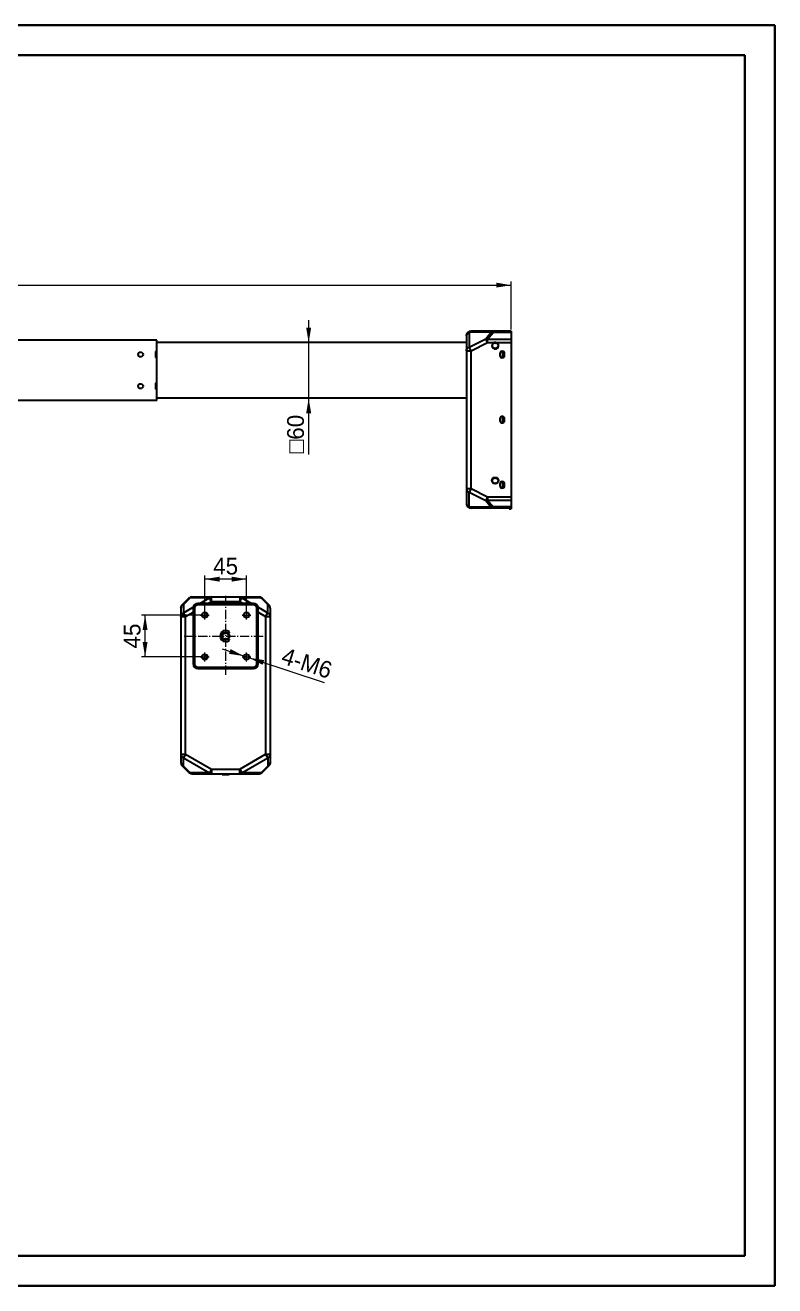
# Model space of a CAD drawing. Header units: millimetres. Extents: x 0 to 1916, y 0 to 1355.
# Drawn here: x 1110 to 1916, y 0 to 1355 of the extents above; entities that cross this region are included whole.
import ezdxf

# ---------------------------------------------------------------- set-up
doc = ezdxf.new("R2010")
doc.units = ezdxf.units.MM
doc.linetypes.add('CENTER2', pattern=[7.5, 5, -1, 0.5, -1])
doc.layers.get('0').update_dxf_attribs({"lineweight": 18})
for name, color, linetype, lineweight in [('CAXA0', 7, 'Continuous', 70), ('CAXA3', 7, 'Continuous', 18), ('輪廓線', 7, 'Continuous', 20)]:
    doc.layers.add(name, color=color, linetype=linetype, lineweight=lineweight)
doc.dimstyles.new('ISO-25', dxfattribs={"dimtxt": 6, "dimasz": 6, "dimexe": 0.5, "dimexo": 0.625, "dimgap": 1.2, "dimtad": 1, "dimdsep": 46, "dimtxsty": 'Standard', "dimcen": 2.5, "dimdle": 12, "dimclrd": 3, "dimclre": 3, "dimclrt": 3, "dimadec": 0, "dimazin": 0, "dimtfac": 1, "dimtmove": 0, "dimatfit": 3, "dimfxl": 0, "dimarcsym": 0})

# ---------------------------------------------------------------- blocks, each defined once
blk = doc.blocks.new('*X4')
at = {"layer": '輪廓線', "linetype": 'Continuous', "lineweight": 15}
for points in [[(1414.9, 1013.9), (1412.2, 1029.9), (1417.6, 1029.9)], [(1414.9, 953.9), (1412.2, 937.9), (1417.6, 937.9)]]:
    blk.add_hatch(color=0, dxfattribs=at).paths.add_polyline_path(points, flags=0)
at = {"layer": '輪廓線', "color": 0, "linetype": 'Continuous', "lineweight": 15}
for p, q in [((1414.9, 893.4), (1414.9, 1037.9)), ((1394, 1013.9), (1418.9, 1013.9))]:
    blk.add_line(p, q, dxfattribs=at)
at = {"layer": '輪廓線', "color": 0, "lineweight": 15, "insert": (1400.9, 915.5), "char_height": 18, "width": 88.3, "attachment_point": 5, "rotation": 90}
blk.add_mtext('{\\Fgdt,gbcbig.shx;o}60', dxfattribs=at)
blk = doc.blocks.new('*X6')
at = {"layer": '輪廓線', "linetype": 'Continuous', "lineweight": 15}
for points in [[(1239, 720.9), (1236.3, 704.9), (1241.6, 704.9)], [(1239, 675.9), (1236.3, 691.9), (1241.6, 691.9)]]:
    blk.add_hatch(color=0, dxfattribs=at).paths.add_polyline_path(points, flags=0)
at = {"layer": '輪廓線', "color": 0, "linetype": 'Continuous', "lineweight": 15}
for p, q in [((1301.1, 720.9), (1235, 720.9)), ((1239, 675.9), (1239, 720.9)), ((1301.1, 675.9), (1235, 675.9))]:
    blk.add_line(p, q, dxfattribs=at)
at = {"layer": '輪廓線', "color": 0, "lineweight": 15, "insert": (1225.1, 698.4), "char_height": 18, "width": 46.458, "attachment_point": 5, "rotation": 90}
blk.add_mtext('45', dxfattribs=at)
blk = doc.blocks.new('*X7')
at = {"layer": '輪廓線', "linetype": 'Continuous', "lineweight": 15}
for points in [[(1303.1, 759.5), (1319.1, 756.8), (1319.1, 762.2)], [(1348.1, 759.5), (1332.1, 756.8), (1332.1, 762.2)]]:
    blk.add_hatch(color=0, dxfattribs=at).paths.add_polyline_path(points, flags=0)
at = {"layer": '輪廓線', "color": 0, "linetype": 'Continuous', "lineweight": 15}
for p, q in [((1303.1, 722.9), (1303.1, 763.5)), ((1348.1, 759.5), (1303.1, 759.5)), ((1348.1, 722.9), (1348.1, 763.5))]:
    blk.add_line(p, q, dxfattribs=at)
at = {"layer": '輪廓線', "color": 0, "lineweight": 15, "insert": (1325.6, 773.4), "char_height": 18, "width": 46.458, "attachment_point": 5}
blk.add_mtext('45', dxfattribs=at)
blk = doc.blocks.new('*X8')
at = {"layer": '輪廓線', "linetype": 'Continuous', "lineweight": 15}
for points in [[(1345.2, 676.8), (1329.2, 679.3), (1330.9, 684.4)], [(1350.9, 675), (1365.3, 667.4), (1367, 672.5)]]:
    blk.add_hatch(color=0, dxfattribs=at).paths.add_polyline_path(points, flags=0)
at = {"layer": '輪廓線', "color": 0, "linetype": 'Continuous', "lineweight": 15}
blk.add_line((1432.1, 648.2), (1322.4, 684.3), dxfattribs=at)
at = {"layer": '輪廓線', "color": 0, "lineweight": 15, "insert": (1413, 669.2), "char_height": 18, "width": 98.547, "attachment_point": 5, "rotation": 341.7893}
blk.add_mtext('4-M6', dxfattribs=at)
blk = doc.blocks.new('*X16')
at = {"layer": '輪廓線', "linetype": 'Continuous', "lineweight": 15}
for points in [[(422.6, 1075.5), (438.6, 1078.2), (438.6, 1072.9)], [(1632.6, 1075.5), (1616.6, 1078.2), (1616.6, 1072.9)]]:
    blk.add_hatch(color=0, dxfattribs=at).paths.add_polyline_path(points, flags=0)
at = {"layer": '輪廓線', "color": 0, "linetype": 'Continuous', "lineweight": 15}
for p, q in [((422.6, 1020.9), (422.6, 1079.5)), ((422.6, 1075.5), (1632.6, 1075.5)), ((1632.6, 1027.9), (1632.6, 1079.5))]:
    blk.add_line(p, q, dxfattribs=at)
at = {"layer": '輪廓線', "color": 0, "lineweight": 15, "insert": (1027.6, 1089.5), "char_height": 18, "width": 94.525, "attachment_point": 5}
blk.add_mtext('1210', dxfattribs=at)

msp = doc.modelspace()

# ---------------------------------------------------------------- linework, layer by layer
at = {"linetype": 'Continuous', "lineweight": 30}
for p, q in [((1251.654, 1016.429), (921.104, 1016.429)), ((1251.654, 1011.429), (1251.654, 1016.429)), ((1584.554, 1020.929), (1584.554, 840.929)), ((1584.554, 1020.929), (1584.554, 840.929)), ((1611.324, 1024.911), (1587.563, 1024.911)), ((1611.324, 1024.911), (1587.563, 1024.911)), ((1587.563, 1024.911), (1587.563, 1008.99)), ((1587.563, 1024.911), (1587.563, 1008.99)), ((1587.563, 1008.99), (1605.263, 1017.84)), ((1587.563, 1008.99), (1605.263, 1017.84)), ((1632.554, 1025.929), (1589.554, 1025.929)), ((1632.554, 1025.929), (1589.554, 1025.929)), ((1605.263, 1017.84), (1611.324, 1024.911)), ((1605.263, 1017.84), (1611.324, 1024.911)), ((1607.254, 1013.858), (1605.263, 1017.84)), ((1607.254, 1013.858), (1605.263, 1017.84)), ((1607.254, 1017.393), (1613.315, 1024.464)), ((1607.254, 1017.393), (1613.315, 1024.464)), ((1607.254, 1017.393), (1632.554, 1017.393)), ((1607.254, 1017.393), (1632.554, 1017.393)), ((1607.254, 1013.858), (1607.254, 1017.393)), ((1607.254, 1013.858), (1607.254, 1017.393)), ((1613.315, 1024.464), (1613.315, 1025.929)), ((1613.315, 1024.464), (1613.315, 1025.929)), ((1632.554, 1024.464), (1613.315, 1024.464)), ((1632.554, 1024.464), (1613.315, 1024.464)), ((1632.554, 1025.929), (1632.554, 835.929)), ((1632.554, 1025.929), (1632.554, 835.179)), ((1251.654, 1004.179), (1250.054, 1004.179)), ((1250.054, 1004.179), (1250.054, 997.679)), ((1584.554, 1013.929), (1251.654, 1013.929)), ((1251.654, 1004.179), (1251.654, 1011.429)), ((1251.654, 963.679), (1251.654, 1004.179)), ((1584.554, 1005.008), (1589.554, 1005.008)), ((1584.554, 1005.008), (1589.554, 1005.008)), ((1589.554, 1005.008), (1587.563, 1008.99)), ((1589.554, 1005.008), (1587.563, 1008.99)), ((1589.554, 1005.008), (1607.254, 1013.858)), ((1589.554, 1005.008), (1607.254, 1013.858)), ((1589.554, 856.85), (1589.554, 1005.008)), ((1589.554, 856.85), (1589.554, 1005.008)), ((1607.254, 1013.858), (1614.853, 1013.858)), ((1607.254, 1013.858), (1614.853, 1013.858)), ((1614.853, 1013.858), (1614.953, 1013.368)), ((1614.853, 1013.858), (1614.953, 1013.368)), ((1616.256, 1013.858), (1616.156, 1013.368)), ((1616.256, 1013.858), (1616.156, 1013.368)), ((1616.256, 1013.858), (1632.554, 1013.858)), ((1616.256, 1013.858), (1632.554, 1013.858)), ((1623.704, 997.67), (1623.704, 1004.187)), ((1251.654, 997.679), (1250.054, 997.679)), ((1620.554, 1001.929), (1620.554, 999.929)), ((1620.554, 1001.929), (1620.554, 999.929)), ((1620.704, 999.929), (1620.704, 1001.929)), ((1625.404, 999.929), (1625.404, 1001.929)), ((1625.554, 999.929), (1625.554, 1001.929)), ((1625.554, 999.929), (1625.554, 1001.929)), ((1251.654, 970.179), (1250.054, 970.179)), ((1250.054, 970.179), (1250.054, 963.679)), ((1251.654, 963.679), (1250.054, 963.679)), ((1251.654, 956.429), (1251.654, 963.679)), ((1251.654, 951.429), (921.104, 951.429)), ((1251.654, 951.429), (1251.654, 956.429)), ((1584.554, 953.929), (1251.654, 953.929)), ((1620.554, 931.929), (1620.554, 929.929)), ((1620.554, 931.929), (1620.554, 929.929)), ((1620.704, 929.929), (1620.704, 931.929)), ((1623.704, 927.67), (1623.704, 934.187)), ((1625.404, 929.929), (1625.404, 931.929)), ((1625.554, 929.929), (1625.554, 931.929)), ((1625.554, 929.929), (1625.554, 931.929)), ((1584.554, 856.85), (1589.554, 856.85)), ((1584.554, 856.85), (1589.554, 856.85)), ((1589.554, 856.85), (1587.563, 852.867)), ((1589.554, 856.85), (1587.563, 852.867)), ((1589.554, 856.85), (1607.254, 848)), ((1589.554, 856.85), (1607.254, 848)), ((1620.554, 861.929), (1620.554, 859.929)), ((1620.554, 861.929), (1620.554, 859.929)), ((1620.704, 859.929), (1620.704, 861.929)), ((1623.704, 857.67), (1623.704, 864.187)), ((1625.404, 859.929), (1625.404, 861.929)), ((1625.554, 859.929), (1625.554, 861.929)), ((1625.554, 859.929), (1625.554, 861.929)), ((1587.563, 852.867), (1605.263, 844.018)), ((1587.563, 852.867), (1605.263, 844.018)), ((1587.563, 836.947), (1587.563, 852.867)), ((1587.563, 836.947), (1587.563, 852.867)), ((1607.254, 848), (1605.263, 844.018)), ((1607.254, 848), (1605.263, 844.018)), ((1605.263, 844.018), (1611.324, 836.947)), ((1605.263, 844.018), (1611.324, 836.947)), ((1607.254, 848), (1632.554, 848)), ((1607.254, 848), (1632.554, 848)), ((1607.254, 848), (1607.254, 844.464)), ((1607.254, 848), (1607.254, 844.464)), ((1607.254, 844.464), (1632.554, 844.464)), ((1607.254, 844.464), (1632.554, 844.464)), ((1607.254, 844.464), (1613.315, 837.393)), ((1607.254, 844.464), (1613.315, 837.393)), ((1611.324, 836.947), (1587.563, 836.947)), ((1611.324, 836.947), (1587.563, 836.947)), ((1632.554, 835.929), (1589.554, 835.929)), ((1632.554, 835.929), (1589.554, 835.929)), ((1632.554, 837.393), (1613.315, 837.393)), ((1632.554, 837.393), (1613.315, 837.393)), ((1613.315, 837.393), (1613.315, 835.929)), ((1613.315, 837.393), (1613.315, 835.929)), ((1630.554, 835.929), (1630.554, 835.179)), ((1630.554, 835.179), (1632.554, 835.179)), ((1286.086, 738.926), (1279.015, 731.855)), ((1286.086, 738.926), (1279.015, 731.855)), ((1287.346, 739.373), (1280.275, 732.302)), ((1287.346, 739.373), (1280.275, 732.302)), ((1280.275, 732.302), (1280.275, 723.452)), ((1280.275, 732.302), (1280.275, 723.452)), ((1308.137, 739.373), (1287.346, 739.373)), ((1308.137, 739.373), (1287.346, 739.373)), ((1289.622, 740.391), (1361.48, 740.391)), ((1289.622, 740.391), (1361.48, 740.391)), ((1355.551, 733.391), (1295.551, 733.391)), ((1355.551, 731.891), (1295.551, 731.891)), ((1297.668, 733.391), (1308.137, 739.373)), ((1297.668, 733.391), (1308.137, 739.373)), ((1306.912, 733.391), (1310.412, 735.391)), ((1306.912, 733.391), (1310.412, 735.391)), ((1310.412, 735.391), (1308.137, 739.373)), ((1310.412, 735.391), (1308.137, 739.373)), ((1310.412, 735.391), (1310.412, 740.391)), ((1310.412, 735.391), (1310.412, 740.391)), ((1310.412, 735.391), (1340.689, 735.391)), ((1310.412, 735.391), (1340.689, 735.391)), ((1340.689, 740.391), (1340.689, 735.391)), ((1340.689, 740.391), (1340.689, 735.391)), ((1340.689, 735.391), (1342.965, 739.373)), ((1340.689, 735.391), (1342.965, 739.373)), ((1340.689, 735.391), (1344.189, 733.391)), ((1340.689, 735.391), (1344.189, 733.391)), ((1363.755, 739.373), (1342.965, 739.373)), ((1363.755, 739.373), (1342.965, 739.373)), ((1342.965, 739.373), (1353.434, 733.391)), ((1342.965, 739.373), (1353.434, 733.391)), ((1370.826, 732.302), (1363.755, 739.373)), ((1370.826, 732.302), (1363.755, 739.373)), ((1372.086, 731.855), (1365.015, 738.926)), ((1372.086, 731.855), (1365.015, 738.926)), ((1370.826, 723.452), (1370.826, 732.302)), ((1370.826, 723.452), (1370.826, 732.302)), ((1277.551, 728.32), (1277.551, 562.462)), ((1277.551, 728.32), (1277.551, 562.462)), ((1277.551, 719.47), (1282.551, 719.47)), ((1277.551, 719.47), (1282.551, 719.47)), ((1280.275, 723.452), (1290.654, 729.382)), ((1280.275, 723.452), (1290.654, 729.382)), ((1282.551, 719.47), (1280.275, 723.452)), ((1282.551, 719.47), (1280.275, 723.452)), ((1282.551, 719.47), (1290.551, 724.041)), ((1282.551, 719.47), (1290.551, 724.041)), ((1282.551, 571.312), (1282.551, 719.47)), ((1282.551, 571.312), (1282.551, 719.47)), ((1290.551, 728.391), (1290.551, 668.391)), ((1292.051, 728.391), (1292.051, 668.391)), ((1359.051, 668.391), (1359.051, 728.391)), ((1360.448, 729.382), (1370.826, 723.452)), ((1360.448, 729.382), (1370.826, 723.452)), ((1360.551, 668.391), (1360.551, 728.391)), ((1360.551, 724.041), (1368.551, 719.47)), ((1360.551, 724.041), (1368.551, 719.47)), ((1368.551, 719.47), (1370.826, 723.452)), ((1368.551, 719.47), (1370.826, 723.452)), ((1368.551, 719.47), (1373.551, 719.47)), ((1368.551, 719.47), (1373.551, 719.47)), ((1368.551, 719.47), (1368.551, 571.312)), ((1368.551, 719.47), (1368.551, 571.312)), ((1373.551, 728.32), (1373.551, 562.462)), ((1373.551, 728.32), (1373.551, 562.462)), ((1321.051, 698.391), (1321.616, 698.956)), ((1321.619, 697.823), (1321.051, 698.391)), ((1321.233, 699.658), (1321.935, 700.042)), ((1321.616, 698.956), (1321.233, 699.658)), ((1321.235, 697.117), (1321.619, 697.823)), ((1321.937, 696.735), (1321.235, 697.117)), ((1321.576, 699.846), (1321.372, 699.92)), ((1321.372, 696.861), (1321.572, 696.934)), ((1321.855, 700.408), (1321.457, 700.26)), ((1321.457, 700.26), (1321.606, 699.862)), ((1321.605, 696.916), (1321.457, 696.521)), ((1321.457, 696.521), (1321.859, 696.372)), ((1321.765, 700.823), (1322.546, 700.993)), ((1321.935, 700.042), (1321.765, 700.823)), ((1321.768, 695.953), (1321.937, 696.735)), ((1322.55, 695.784), (1321.768, 695.953)), ((1322.573, 701.368), (1322.15, 701.338)), ((1322.15, 701.338), (1322.18, 700.914)), ((1322.18, 695.864), (1322.15, 695.444)), ((1322.15, 695.444), (1322.577, 695.413)), ((1322.546, 700.993), (1322.603, 701.791)), ((1322.608, 694.986), (1322.55, 695.784)), ((1322.603, 701.791), (1323.401, 701.734)), ((1323.406, 695.044), (1322.608, 694.986)), ((1323.118, 702.176), (1323.028, 701.761)), ((1323.028, 695.017), (1323.118, 694.605)), ((1323.427, 702.109), (1323.118, 702.176)), ((1323.118, 694.605), (1323.427, 694.672)), ((1323.338, 702.264), (1323.496, 701.99)), ((1323.499, 694.796), (1323.338, 694.518)), ((1323.401, 701.734), (1323.68, 702.484)), ((1323.686, 694.295), (1323.406, 695.044)), ((1323.68, 702.484), (1324.43, 702.204)), ((1324.435, 694.576), (1323.686, 694.295)), ((1324.43, 702.204), (1324.909, 702.845)), ((1324.915, 693.936), (1324.435, 694.576)), ((1324.909, 702.845), (1325.549, 702.366)), ((1325.555, 694.416), (1324.915, 693.936)), ((1325.549, 702.366), (1326.19, 702.845)), ((1326.196, 693.937), (1325.555, 694.416)), ((1326.19, 702.845), (1326.669, 702.205)), ((1326.674, 694.578), (1326.196, 693.937)), ((1326.669, 702.205), (1327.418, 702.485)), ((1327.424, 694.299), (1326.674, 694.578)), ((1327.418, 702.485), (1327.698, 701.736)), ((1327.703, 695.049), (1327.424, 694.299)), ((1327.698, 701.736), (1328.496, 701.793)), ((1328.501, 694.993), (1327.703, 695.049)), ((1328.496, 701.793), (1328.553, 700.995)), ((1328.557, 695.79), (1328.501, 694.993)), ((1329.009, 701.695), (1328.513, 701.562)), ((1328.517, 695.218), (1329.009, 695.086)), ((1328.952, 701.338), (1328.527, 701.368)), ((1328.53, 695.414), (1328.952, 695.444)), ((1328.553, 700.995), (1329.335, 700.826)), ((1329.338, 695.961), (1328.557, 695.79)), ((1328.952, 695.444), (1328.921, 695.87)), ((1328.922, 700.916), (1328.952, 701.338)), ((1329.335, 700.826), (1329.166, 700.044)), ((1329.166, 700.044), (1329.868, 699.661)), ((1329.87, 697.126), (1329.168, 696.742)), ((1329.168, 696.742), (1329.338, 695.961)), ((1329.644, 700.26), (1329.245, 700.409)), ((1329.248, 696.374), (1329.644, 696.521)), ((1329.868, 699.661), (1329.485, 698.959)), ((1329.485, 698.959), (1330.051, 698.394)), ((1330.051, 698.394), (1329.486, 697.828)), ((1329.486, 697.828), (1329.87, 697.126)), ((1329.644, 696.521), (1329.495, 696.921)), ((1329.496, 699.864), (1329.644, 700.26)), ((1330.005, 699.031), (1329.706, 699.255)), ((1329.709, 697.529), (1330.005, 697.75)), ((1330.005, 697.75), (1329.781, 698.049)), ((1329.784, 698.735), (1330.005, 699.031)), ((1295.551, 664.891), (1355.551, 664.891)), ((1295.551, 663.391), (1355.551, 663.391)), ((1277.551, 571.312), (1282.551, 571.312)), ((1277.551, 571.312), (1282.551, 571.312)), ((1282.551, 571.312), (1280.275, 567.329)), ((1282.551, 571.312), (1280.275, 567.329)), ((1282.551, 571.312), (1310.412, 555.391)), ((1282.551, 571.312), (1310.412, 555.391)), ((1340.689, 555.391), (1368.551, 571.312)), ((1340.689, 555.391), (1368.551, 571.312)), ((1368.551, 571.312), (1370.826, 567.329)), ((1368.551, 571.312), (1370.826, 567.329)), ((1368.551, 571.312), (1373.551, 571.312)), ((1368.551, 571.312), (1373.551, 571.312)), ((1286.086, 551.855), (1279.015, 558.926)), ((1286.086, 551.855), (1279.015, 558.926)), ((1280.275, 567.329), (1308.137, 551.409)), ((1280.275, 567.329), (1308.137, 551.409)), ((1280.275, 558.48), (1280.275, 567.329)), ((1280.275, 558.48), (1280.275, 567.329)), ((1287.346, 551.409), (1280.275, 558.48)), ((1287.346, 551.409), (1280.275, 558.48)), ((1342.965, 551.409), (1370.826, 567.329)), ((1342.965, 551.409), (1370.826, 567.329)), ((1370.826, 558.48), (1363.755, 551.409)), ((1370.826, 558.48), (1363.755, 551.409)), ((1365.015, 551.855), (1372.086, 558.926)), ((1365.015, 551.855), (1372.086, 558.926)), ((1370.826, 567.329), (1370.826, 558.48)), ((1370.826, 567.329), (1370.826, 558.48)), ((1308.137, 551.409), (1287.346, 551.409)), ((1308.137, 551.409), (1287.346, 551.409)), ((1289.622, 550.391), (1361.48, 550.391)), ((1289.622, 550.391), (1361.48, 550.391)), ((1310.412, 555.391), (1308.137, 551.409)), ((1310.412, 555.391), (1308.137, 551.409)), ((1310.412, 555.391), (1310.412, 550.391)), ((1310.412, 555.391), (1310.412, 550.391)), ((1310.412, 555.391), (1340.689, 555.391)), ((1310.412, 555.391), (1340.689, 555.391)), ((1321.801, 550.391), (1321.801, 549.641)), ((1321.801, 549.641), (1329.301, 549.641)), ((1329.301, 550.391), (1329.301, 549.641)), ((1340.689, 555.391), (1342.965, 551.409)), ((1340.689, 555.391), (1342.965, 551.409)), ((1340.689, 550.391), (1340.689, 555.391)), ((1340.689, 550.391), (1340.689, 555.391)), ((1363.755, 551.409), (1342.965, 551.409)), ((1363.755, 551.409), (1342.965, 551.409))]:
    msp.add_line(p, q, dxfattribs=at)
at = {"linetype": 'CENTER2', "lineweight": 15, "ltscale": 2}
for p, q in [((1325.574, 741.616), (1325.574, 655.166)), ((1298.288, 720.891), (1307.86, 720.891)), ((1303.074, 716.091), (1303.074, 725.691)), ((1343.288, 720.891), (1352.86, 720.891)), ((1348.074, 716.091), (1348.074, 725.691)), ((1281.049, 698.391), (1370.099, 698.391)), ((1303.074, 671.091), (1303.074, 680.691)), ((1348.074, 671.091), (1348.074, 680.691)), ((1298.288, 675.891), (1307.86, 675.891)), ((1343.288, 675.891), (1352.86, 675.891))]:
    msp.add_line(p, q, dxfattribs=at)
at = {"linetype": 'Continuous', "lineweight": 30}
for centre, radius in [((1234.154, 1000.929), 2.6), ((1615.554, 1010.429), 3), ((1615.554, 1010.429), 3), ((1234.154, 966.929), 2.6), ((1615.554, 865.429), 3.5), ((1615.554, 865.429), 3.5), ((1615.554, 865.429), 3), ((1615.554, 865.429), 3), ((1303.074, 720.891), 3), ((1348.074, 720.891), 3), ((1325.574, 698.391), 3.523), ((1303.074, 675.891), 3), ((1348.074, 675.891), 3)]:
    msp.add_circle(centre, radius, dxfattribs=at)
for centre, radius, start, end in [((1589.554, 1020.929), 5, 90, 180), ((1589.554, 1020.929), 5, 90, 180), ((1588.323, 1020.928), 3.769, 174.399606, 179.991019), ((1615.554, 1010.429), 3.5, 101.565854, 78.434146), ((1615.554, 1010.429), 3.5, 101.565854, 78.434146), ((1615.556, 1010.762), 3.175, 90.035138, 102.80561), ((1615.56, 1010.748), 3.189, 101.394233, 102.810559), ((1615.559, 1010.754), 3.183, 99.978132, 101.394331), ((1615.555, 1010.772), 3.165, 90.0165, 99.975406), ((1615.553, 1010.762), 3.175, 77.194389, 89.964863), ((1615.554, 1010.787), 3.149, 88.566029, 89.999722), ((1615.552, 1010.762), 3.175, 77.190575, 88.539256), ((1623.054, 1001.929), 2.5, 0, 180), ((1623.054, 1001.929), 2.5, 0, 180), ((1623.054, 1001.929), 2.35, 0, 180), ((1623.054, 999.929), 2.5, 180, 0), ((1623.054, 999.929), 2.5, 180, 0), ((1623.054, 999.929), 2.35, 180, 0), ((1623.054, 931.929), 2.5, 0, 180), ((1623.054, 931.929), 2.5, 0, 180), ((1623.054, 929.929), 2.5, 180, 0), ((1623.054, 929.929), 2.5, 180, 0), ((1623.054, 931.929), 2.35, 0, 180), ((1623.054, 929.929), 2.35, 180, 0), ((1623.054, 861.929), 2.5, 0, 180), ((1623.054, 861.929), 2.5, 0, 180), ((1623.054, 859.929), 2.5, 180, 0), ((1623.054, 859.929), 2.5, 180, 0), ((1623.054, 861.929), 2.35, 0, 180), ((1623.054, 859.929), 2.35, 180, 0), ((1589.554, 840.929), 5, 180, 270), ((1589.554, 840.929), 5, 180, 270), ((1588.323, 840.929), 3.769, 180.008981, 185.600394), ((1282.551, 728.32), 5, 135, 180), ((1282.551, 728.32), 5, 135, 180), ((1282.239, 727.879), 4.834, 124.449448, 134.780561), ((1282.38, 727.679), 5.079, 119.498559, 124.483426), ((1282.424, 727.6), 5.169, 114.564587, 119.503349), ((1282.424, 727.6), 5.169, 114.564587, 119.503349), ((1289.622, 735.391), 5, 90, 135), ((1289.622, 735.391), 5, 90, 135), ((1295.551, 728.391), 5, 90, 180), ((1295.551, 728.391), 3.5, 90, 180), ((1355.551, 728.391), 5, 360, 90), ((1355.551, 728.391), 3.5, 360, 90), ((1361.48, 735.391), 5, 45, 90), ((1361.48, 735.391), 5, 45, 90), ((1368.677, 727.6), 5.169, 60.49667, 65.435413), ((1368.677, 727.6), 5.169, 60.49667, 65.435413), ((1368.722, 727.679), 5.079, 55.516608, 60.50146), ((1368.863, 727.879), 4.834, 45.219488, 55.550586), ((1368.551, 728.32), 5, 0, 45), ((1368.551, 728.32), 5, 0, 45), ((1281.547, 728.319), 3.996, 173.889959, 179.987869), ((1281.547, 728.319), 3.996, 173.889959, 179.987869), ((1281.983, 728.123), 4.481, 140.15346, 145.59163), ((1282.097, 728.028), 4.629, 134.836168, 140.153717), ((1303.074, 720.891), 2.6, 180, 90), ((1348.074, 720.891), 2.6, 180, 90), ((1369.005, 728.028), 4.629, 39.846333, 45.163881), ((1369.118, 728.123), 4.481, 34.408418, 39.84659), ((1369.555, 728.319), 3.996, 0.012131, 6.110046), ((1325.574, 698.391), 6, 51.636706, 308.363294), ((1321.543, 700.39), 0.5, 153.62063, 250), ((1321.543, 696.391), 0.5, 110, 206.37937), ((1325.574, 698.391), 5, 126.37937, 153.62063), ((1325.574, 698.391), 5, 206.37937, 233.62063), ((1322.905, 702.014), 0.5, 30, 126.37937), ((1322.905, 694.768), 0.5, 233.62063, 330), ((1328.801, 702.468), 0.8, 285, 51.636706), ((1328.801, 694.314), 0.8, 308.363294, 75), ((1303.074, 675.891), 2.6, 180, 90), ((1348.074, 675.891), 2.6, 180, 90), ((1295.551, 668.391), 5, 180, 270), ((1295.551, 668.391), 3.5, 180, 270), ((1355.551, 668.391), 5, 270, 0), ((1355.551, 668.391), 3.5, 270, 0), ((1282.551, 562.462), 5, 180, 225), ((1282.551, 562.462), 5, 180, 225), ((1281.547, 562.463), 3.996, 180.012131, 186.110041), ((1281.547, 562.463), 3.996, 180.012131, 186.110041), ((1281.983, 562.659), 4.481, 214.40837, 219.84654), ((1282.097, 562.753), 4.629, 219.846283, 225.163832), ((1282.239, 562.903), 4.834, 225.219439, 235.550552), ((1282.38, 563.103), 5.079, 235.516574, 240.501441), ((1282.424, 563.181), 5.169, 240.496651, 245.435413), ((1282.424, 563.181), 5.169, 240.496651, 245.435413), ((1368.677, 563.181), 5.169, 294.564587, 299.50333), ((1368.677, 563.181), 5.169, 294.564587, 299.50333), ((1368.722, 563.103), 5.079, 299.49854, 304.483392), ((1368.863, 562.903), 4.834, 304.449414, 314.780512), ((1368.551, 562.462), 5, 315, 360), ((1368.551, 562.462), 5, 315, 0), ((1369.005, 562.753), 4.629, 314.836119, 320.153667), ((1369.118, 562.659), 4.481, 320.15341, 325.591582), ((1369.555, 562.463), 3.996, 353.889954, 359.987869), ((1289.622, 555.391), 5, 225, 270), ((1289.622, 555.391), 5, 225, 270), ((1361.48, 555.391), 5, 270, 315), ((1361.48, 555.391), 5, 270, 315)]:
    msp.add_arc(centre, radius, start, end, dxfattribs=at)
for points, knots in [([(1584.554, 1020.929), (1584.554, 1021.768), (1585.191, 1023.545), (1586.717, 1024.592), (1587.563, 1024.911)], [0, 0, 0, 0, 2.54664541, 5.28949333, 5.28949333, 5.28949333, 5.28949333]), ([(1584.572, 1021.296), (1584.611, 1021.685), (1584.814, 1022.468), (1585.683, 1023.875), (1586.775, 1024.614), (1587.563, 1024.911)], [0, 0, 0, 0, 1.1806834, 2.39322101, 4.9337519, 4.9337519, 4.9337519, 4.9337519]), ([(1589.554, 1025.929), (1589.194, 1025.929), (1588.423, 1025.725), (1587.827, 1025.215), (1587.563, 1024.911)], [0, 0, 0, 0, 1.08858532, 2.30258778, 2.30258778, 2.30258778, 2.30258778]), ([(1589.554, 1025.929), (1589.194, 1025.929), (1588.423, 1025.725), (1587.827, 1025.215), (1587.563, 1024.911)], [0, 0, 0, 0, 1.08858532, 2.30258778, 2.30258778, 2.30258778, 2.30258778]), ([(1607.254, 1017.393), (1607.085, 1017.466), (1606.447, 1017.708), (1605.762, 1017.843), (1605.263, 1017.84)], [0, 0, 0, 0, 0.55354807, 2.05305363, 2.05305363, 2.05305363, 2.05305363]), ([(1607.254, 1017.393), (1607.085, 1017.466), (1606.447, 1017.708), (1605.762, 1017.843), (1605.263, 1017.84)], [0, 0, 0, 0, 0.55354807, 2.05305363, 2.05305363, 2.05305363, 2.05305363]), ([(1613.315, 1025.929), (1612.954, 1025.929), (1612.184, 1025.725), (1611.588, 1025.215), (1611.324, 1024.911)], [0, 0, 0, 0, 1.08858466, 2.30258808, 2.30258808, 2.30258808, 2.30258808]), ([(1613.315, 1024.464), (1613.146, 1024.537), (1612.508, 1024.779), (1611.822, 1024.914), (1611.324, 1024.911)], [0, 0, 0, 0, 0.55354782, 2.05305363, 2.05305363, 2.05305363, 2.05305363]), ([(1613.315, 1024.464), (1613.146, 1024.537), (1612.508, 1024.779), (1611.822, 1024.914), (1611.324, 1024.911)], [0, 0, 0, 0, 0.55354782, 2.05305363, 2.05305363, 2.05305363, 2.05305363]), ([(1613.315, 1025.929), (1613.196, 1025.929), (1612.706, 1025.889), (1612.237, 1025.681), (1611.934, 1025.467)], [0, 0, 0, 0, 0.3584106, 1.4770088, 1.4770088, 1.4770088, 1.4770088]), ([(1584.554, 1005.008), (1584.554, 1005.428), (1584.701, 1006.285), (1585.547, 1007.85), (1586.717, 1008.671), (1587.563, 1008.99)], [0, 0, 0, 0, 1.26845782, 2.56865949, 5.29873375, 5.29873375, 5.29873375, 5.29873375]), ([(1584.554, 1005.008), (1584.554, 1005.847), (1585.191, 1007.624), (1586.717, 1008.671), (1587.563, 1008.99)], [0, 0, 0, 0, 2.54664625, 5.2894931, 5.2894931, 5.2894931, 5.2894931]), ([(1584.554, 856.85), (1584.554, 856.43), (1584.701, 855.572), (1585.547, 854.008), (1586.717, 853.186), (1587.563, 852.867)], [0, 0, 0, 0, 1.26845782, 2.56865949, 5.29873375, 5.29873375, 5.29873375, 5.29873375]), ([(1584.554, 856.85), (1584.554, 856.01), (1585.191, 854.233), (1586.717, 853.186), (1587.563, 852.867)], [0, 0, 0, 0, 2.54664625, 5.2894931, 5.2894931, 5.2894931, 5.2894931]), ([(1584.554, 840.929), (1584.554, 840.089), (1585.191, 838.312), (1586.717, 837.265), (1587.563, 836.947)], [0, 0, 0, 0, 2.54664541, 5.28949333, 5.28949333, 5.28949333, 5.28949333]), ([(1584.572, 840.562), (1584.611, 840.172), (1584.814, 839.389), (1585.683, 837.982), (1586.775, 837.244), (1587.563, 836.947)], [0, 0, 0, 0, 1.1806834, 2.39322101, 4.9337519, 4.9337519, 4.9337519, 4.9337519]), ([(1607.254, 844.464), (1607.085, 844.392), (1606.447, 844.149), (1605.762, 844.014), (1605.263, 844.018)], [0, 0, 0, 0, 0.55354807, 2.05305363, 2.05305363, 2.05305363, 2.05305363]), ([(1607.254, 844.464), (1607.085, 844.392), (1606.447, 844.149), (1605.762, 844.014), (1605.263, 844.018)], [0, 0, 0, 0, 0.55354807, 2.05305363, 2.05305363, 2.05305363, 2.05305363]), ([(1589.554, 835.929), (1589.194, 835.929), (1588.423, 836.133), (1587.827, 836.643), (1587.563, 836.947)], [0, 0, 0, 0, 1.08858531, 2.30258778, 2.30258778, 2.30258778, 2.30258778]), ([(1589.554, 835.929), (1589.194, 835.929), (1588.423, 836.133), (1587.827, 836.643), (1587.563, 836.947)], [0, 0, 0, 0, 1.08858532, 2.30258778, 2.30258778, 2.30258778, 2.30258778]), ([(1613.315, 837.393), (1613.146, 837.321), (1612.508, 837.078), (1611.822, 836.943), (1611.324, 836.947)], [0, 0, 0, 0, 0.55354782, 2.05305363, 2.05305363, 2.05305363, 2.05305363]), ([(1613.315, 837.393), (1613.146, 837.321), (1612.508, 837.078), (1611.822, 836.943), (1611.324, 836.947)], [0, 0, 0, 0, 0.55354782, 2.05305363, 2.05305363, 2.05305363, 2.05305363]), ([(1613.315, 835.929), (1612.954, 835.929), (1612.184, 836.133), (1611.588, 836.643), (1611.324, 836.947)], [0, 0, 0, 0, 1.08858466, 2.30258808, 2.30258808, 2.30258808, 2.30258808]), ([(1613.315, 835.929), (1612.954, 835.929), (1612.184, 836.133), (1611.588, 836.643), (1611.324, 836.947)], [0, 0, 0, 0, 1.08858466, 2.30258808, 2.30258808, 2.30258808, 2.30258808]), ([(1279.015, 731.855), (1279.166, 732.006), (1279.572, 732.248), (1280.033, 732.304), (1280.275, 732.302)], [0, 0, 0, 0, 0.64153351, 1.37085293, 1.37085293, 1.37085293, 1.37085293]), ([(1279.015, 731.855), (1279.09, 731.93), (1279.448, 732.213), (1279.928, 732.304), (1280.275, 732.302)], [0, 0, 0, 0, 0.31759357, 1.36912474, 1.36912474, 1.36912474, 1.36912474]), ([(1286.086, 738.926), (1286.237, 739.077), (1286.643, 739.319), (1287.104, 739.375), (1287.346, 739.373)], [0, 0, 0, 0, 0.64153297, 1.37085294, 1.37085294, 1.37085294, 1.37085294]), ([(1286.086, 738.926), (1286.161, 739.001), (1286.52, 739.284), (1286.999, 739.376), (1287.346, 739.373)], [0, 0, 0, 0, 0.31759341, 1.36912475, 1.36912475, 1.36912475, 1.36912475]), ([(1289.622, 740.391), (1289.212, 740.391), (1288.356, 740.198), (1287.655, 739.684), (1287.346, 739.373)], [0, 0, 0, 0, 1.23454701, 2.55547164, 2.55547164, 2.55547164, 2.55547164]), ([(1289.622, 740.391), (1289.212, 740.391), (1288.356, 740.198), (1287.655, 739.684), (1287.346, 739.373)], [0, 0, 0, 0, 1.23454701, 2.55547164, 2.55547164, 2.55547164, 2.55547164]), ([(1310.412, 740.391), (1310.003, 740.391), (1309.147, 740.198), (1308.445, 739.684), (1308.137, 739.373)], [0, 0, 0, 0, 1.2345477, 2.55547135, 2.55547135, 2.55547135, 2.55547135]), ([(1310.412, 740.391), (1310.003, 740.391), (1309.147, 740.198), (1308.445, 739.684), (1308.137, 739.373)], [0, 0, 0, 0, 1.2345477, 2.55547135, 2.55547135, 2.55547135, 2.55547135]), ([(1340.689, 740.391), (1341.099, 740.391), (1341.955, 740.198), (1342.656, 739.684), (1342.965, 739.373)], [0, 0, 0, 0, 1.2345477, 2.55547135, 2.55547135, 2.55547135, 2.55547135]), ([(1340.689, 740.391), (1341.099, 740.391), (1341.955, 740.198), (1342.656, 739.684), (1342.965, 739.373)], [0, 0, 0, 0, 1.2345477, 2.55547135, 2.55547135, 2.55547135, 2.55547135]), ([(1361.48, 740.391), (1361.889, 740.391), (1362.745, 740.198), (1363.447, 739.684), (1363.755, 739.373)], [0, 0, 0, 0, 1.23454701, 2.55547164, 2.55547164, 2.55547164, 2.55547164]), ([(1361.48, 740.391), (1361.889, 740.391), (1362.745, 740.198), (1363.447, 739.684), (1363.755, 739.373)], [0, 0, 0, 0, 1.23454701, 2.55547164, 2.55547164, 2.55547164, 2.55547164]), ([(1365.015, 738.926), (1364.865, 739.077), (1364.459, 739.319), (1363.997, 739.375), (1363.755, 739.373)], [0, 0, 0, 0, 0.64153297, 1.37085294, 1.37085294, 1.37085294, 1.37085294]), ([(1365.015, 738.926), (1364.941, 739.001), (1364.582, 739.284), (1364.103, 739.376), (1363.755, 739.373)], [0, 0, 0, 0, 0.31759341, 1.36912475, 1.36912475, 1.36912475, 1.36912475]), ([(1372.086, 731.855), (1371.936, 732.006), (1371.53, 732.248), (1371.068, 732.304), (1370.826, 732.302)], [0, 0, 0, 0, 0.64153351, 1.37085293, 1.37085293, 1.37085293, 1.37085293]), ([(1372.086, 731.855), (1372.012, 731.93), (1371.653, 732.213), (1371.174, 732.304), (1370.826, 732.302)], [0, 0, 0, 0, 0.31759357, 1.36912474, 1.36912474, 1.36912474, 1.36912474]), ([(1277.551, 719.47), (1277.551, 719.879), (1277.681, 720.71), (1278.432, 722.241), (1279.492, 723.094), (1280.275, 723.452)], [0, 0, 0, 0, 1.23421554, 2.48999584, 5.08850823, 5.08850823, 5.08850823, 5.08850823]), ([(1277.551, 719.47), (1277.551, 720.286), (1278.103, 721.995), (1279.492, 723.094), (1280.275, 723.452)], [0, 0, 0, 0, 2.47189144, 5.08101713, 5.08101713, 5.08101713, 5.08101713]), ([(1277.574, 728.744), (1277.617, 729.15), (1277.832, 729.962), (1278.276, 730.673), (1278.543, 730.994)], [0, 0, 0, 0, 1.22863389, 2.48324324, 2.48324324, 2.48324324, 2.48324324]), ([(1277.574, 728.744), (1277.628, 729.251), (1277.835, 729.925), (1278.188, 730.511), (1278.287, 730.655)], [0, 0, 0, 0, 1.53473367, 2.05775661, 2.05775661, 2.05775661, 2.05775661]), ([(1373.551, 719.47), (1373.551, 719.879), (1373.421, 720.71), (1372.67, 722.241), (1371.609, 723.094), (1370.826, 723.452)], [0, 0, 0, 0, 1.23421561, 2.48999596, 5.08850823, 5.08850823, 5.08850823, 5.08850823]), ([(1373.551, 719.47), (1373.551, 720.286), (1372.999, 721.995), (1371.609, 723.094), (1370.826, 723.452)], [0, 0, 0, 0, 2.47189155, 5.08101713, 5.08101713, 5.08101713, 5.08101713]), ([(1373.528, 728.744), (1373.485, 729.15), (1373.27, 729.962), (1372.826, 730.673), (1372.559, 730.994)], [0, 0, 0, 0, 1.22863566, 2.48324689, 2.48324689, 2.48324689, 2.48324689]), ([(1373.551, 728.32), (1373.551, 728.933), (1373.351, 729.771), (1372.934, 730.482), (1372.815, 730.655)], [0, 0, 0, 0, 1.84825902, 2.48103789, 2.48103789, 2.48103789, 2.48103789]), ([(1277.551, 571.312), (1277.551, 570.903), (1277.681, 570.072), (1278.432, 568.541), (1279.492, 567.687), (1280.275, 567.329)], [0, 0, 0, 0, 1.23421554, 2.48999584, 5.08850823, 5.08850823, 5.08850823, 5.08850823]), ([(1277.551, 571.312), (1277.551, 570.496), (1278.103, 568.787), (1279.492, 567.687), (1280.275, 567.329)], [0, 0, 0, 0, 2.47189144, 5.08101713, 5.08101713, 5.08101713, 5.08101713]), ([(1373.551, 571.312), (1373.551, 570.903), (1373.421, 570.072), (1372.67, 568.541), (1371.609, 567.687), (1370.826, 567.329)], [0, 0, 0, 0, 1.23421561, 2.48999596, 5.08850823, 5.08850823, 5.08850823, 5.08850823]), ([(1373.551, 571.312), (1373.551, 570.496), (1372.999, 568.787), (1371.609, 567.687), (1370.826, 567.329)], [0, 0, 0, 0, 2.47189155, 5.08101713, 5.08101713, 5.08101713, 5.08101713]), ([(1277.574, 562.037), (1277.617, 561.631), (1277.832, 560.819), (1278.276, 560.108), (1278.543, 559.788)], [0, 0, 0, 0, 1.22863389, 2.48324324, 2.48324324, 2.48324324, 2.48324324]), ([(1277.574, 562.037), (1277.628, 561.53), (1277.835, 560.856), (1278.188, 560.27), (1278.287, 560.127)], [0, 0, 0, 0, 1.53473367, 2.05775661, 2.05775661, 2.05775661, 2.05775661]), ([(1279.015, 558.926), (1279.166, 558.776), (1279.572, 558.534), (1280.033, 558.478), (1280.275, 558.48)], [0, 0, 0, 0, 0.64153351, 1.37085293, 1.37085293, 1.37085293, 1.37085293]), ([(1279.015, 558.926), (1279.09, 558.852), (1279.448, 558.569), (1279.928, 558.477), (1280.275, 558.48)], [0, 0, 0, 0, 0.31759357, 1.36912474, 1.36912474, 1.36912474, 1.36912474]), ([(1372.086, 558.926), (1371.936, 558.776), (1371.53, 558.534), (1371.068, 558.478), (1370.826, 558.48)], [0, 0, 0, 0, 0.64153351, 1.37085293, 1.37085293, 1.37085293, 1.37085293]), ([(1372.086, 558.926), (1372.012, 558.852), (1371.653, 558.569), (1371.174, 558.477), (1370.826, 558.48)], [0, 0, 0, 0, 0.31759357, 1.36912474, 1.36912474, 1.36912474, 1.36912474]), ([(1373.528, 562.037), (1373.485, 561.631), (1373.27, 560.819), (1372.826, 560.108), (1372.559, 559.788)], [0, 0, 0, 0, 1.22863566, 2.48324689, 2.48324689, 2.48324689, 2.48324689]), ([(1373.551, 562.462), (1373.551, 561.849), (1373.351, 561.011), (1372.934, 560.3), (1372.815, 560.127)], [0, 0, 0, 0, 1.84825902, 2.48103789, 2.48103789, 2.48103789, 2.48103789]), ([(1286.086, 551.855), (1286.237, 551.705), (1286.643, 551.463), (1287.104, 551.407), (1287.346, 551.409)], [0, 0, 0, 0, 0.64153297, 1.37085294, 1.37085294, 1.37085294, 1.37085294]), ([(1286.086, 551.855), (1286.161, 551.781), (1286.52, 551.498), (1286.999, 551.406), (1287.346, 551.409)], [0, 0, 0, 0, 0.31759341, 1.36912475, 1.36912475, 1.36912475, 1.36912475]), ([(1289.622, 550.391), (1289.212, 550.391), (1288.356, 550.584), (1287.655, 551.097), (1287.346, 551.409)], [0, 0, 0, 0, 1.23454701, 2.55547164, 2.55547164, 2.55547164, 2.55547164]), ([(1289.622, 550.391), (1289.212, 550.391), (1288.356, 550.584), (1287.655, 551.097), (1287.346, 551.409)], [0, 0, 0, 0, 1.23454701, 2.55547164, 2.55547164, 2.55547164, 2.55547164]), ([(1310.412, 550.391), (1310.003, 550.391), (1309.147, 550.584), (1308.445, 551.097), (1308.137, 551.409)], [0, 0, 0, 0, 1.2345477, 2.55547135, 2.55547135, 2.55547135, 2.55547135]), ([(1310.412, 550.391), (1310.003, 550.391), (1309.147, 550.584), (1308.445, 551.097), (1308.137, 551.409)], [0, 0, 0, 0, 1.2345477, 2.55547135, 2.55547135, 2.55547135, 2.55547135]), ([(1340.689, 550.391), (1341.099, 550.391), (1341.955, 550.584), (1342.656, 551.097), (1342.965, 551.409)], [0, 0, 0, 0, 1.2345477, 2.55547135, 2.55547135, 2.55547135, 2.55547135]), ([(1340.689, 550.391), (1341.099, 550.391), (1341.955, 550.584), (1342.656, 551.097), (1342.965, 551.409)], [0, 0, 0, 0, 1.2345477, 2.55547135, 2.55547135, 2.55547135, 2.55547135]), ([(1361.48, 550.391), (1361.889, 550.391), (1362.745, 550.584), (1363.447, 551.097), (1363.755, 551.409)], [0, 0, 0, 0, 1.23454701, 2.55547164, 2.55547164, 2.55547164, 2.55547164]), ([(1361.48, 550.391), (1361.889, 550.391), (1362.745, 550.584), (1363.447, 551.097), (1363.755, 551.409)], [0, 0, 0, 0, 1.23454701, 2.55547164, 2.55547164, 2.55547164, 2.55547164]), ([(1365.015, 551.855), (1364.865, 551.705), (1364.459, 551.463), (1363.997, 551.407), (1363.755, 551.409)], [0, 0, 0, 0, 0.64153297, 1.37085294, 1.37085294, 1.37085294, 1.37085294]), ([(1365.015, 551.855), (1364.941, 551.781), (1364.582, 551.498), (1364.103, 551.406), (1363.755, 551.409)], [0, 0, 0, 0, 0.31759341, 1.36912475, 1.36912475, 1.36912475, 1.36912475])]:
    msp.add_open_spline(points, degree=3, knots=knots, dxfattribs=at)
for points in [[(1611.934, 1025.467), (1611.708, 1025.309), (1611.504, 1025.119), (1611.324, 1024.911)], [(1278.543, 730.994), (1278.913, 731.438), (1279.376, 731.815), (1279.879, 732.099)], [(1372.559, 730.994), (1372.188, 731.438), (1371.726, 731.815), (1371.223, 732.099)], [(1278.543, 559.788), (1278.913, 559.344), (1279.376, 558.967), (1279.879, 558.682)], [(1372.559, 559.788), (1372.188, 559.344), (1371.726, 558.967), (1371.223, 558.682)]]:
    msp.add_open_spline(points, degree=3, dxfattribs=at)
at = {"layer": 'CAXA0', "linetype": 'Continuous', "lineweight": 35}
for p, q in [((1883.975, 1322.654), (32.26, 1322.654)), ((1883.975, 32.26), (1883.975, 1322.654)), ((1883.975, 322.599), (1883.975, 32.26)), ((32.26, 32.26), (1883.975, 32.26)), ((1883.975, 32.26), (722.621, 32.26))]:
    msp.add_line(p, q, dxfattribs=at)
at = {"layer": 'CAXA3', "linetype": 'Continuous', "lineweight": 35}
for p, q in [((1916.235, 1354.914), (0, 1354.914)), ((1916.235, 0), (1916.235, 1354.914)), ((0, 0), (1916.235, 0))]:
    msp.add_line(p, q, dxfattribs=at)

# ---------------------------------------------------------------- dimensions: what is measured, and where the dimension line sits
at = {"layer": '輪廓線', "lineweight": 15}
for base, p1, p2, picture, middle in [((1632.554, 1075.531), (422.554, 1018.929), (1632.554, 1025.929), '*X16', (1027.554, 1089.48)), ((1303.074, 759.494), (1348.074, 720.891), (1303.074, 720.891), '*X7', (1325.574, 773.393))]:
    dim = msp.add_linear_dim(base=base, p1=p1, p2=p2, dimstyle='ISO-25', override={"dimtxt": 18, "dimasz": 16, "dimexe": 4, "dimexo": 2, "dimgap": 5, "dimsah": 1, "dimdle": 24, "dimclrd": 0, "dimclre": 0, "dimclrt": 0, "dimtolj": 1, "dimtzin": 8}, dxfattribs=at)
    dim.commit()
    dim.dimension.update_dxf_attribs({"geometry": picture, "text_midpoint": middle, "dimtype": 160})
dim = msp.add_linear_dim(base=(1414.914, 1013.929), p1=(1414.914, 953.929), p2=(1391.955, 1013.929), angle=90, text='{\\Fgdt,gbcbig.shx;o}<>', dimstyle='ISO-25', override={"dimtxt": 18, "dimasz": 16, "dimexe": 4, "dimexo": 2, "dimgap": 5, "dimsah": 1, "dimdle": 24, "dimclrd": 0, "dimclre": 0, "dimclrt": 0, "dimtolj": 1}, dxfattribs=at)
dim.commit()
dim.dimension.update_dxf_attribs({"geometry": '*X4', "text_midpoint": (1400.914, 915.5), "dimtype": 160})
dim = msp.add_linear_dim(base=(1238.965, 720.891), p1=(1303.074, 675.891), p2=(1303.074, 720.891), angle=90, dimstyle='ISO-25', override={"dimtxt": 18, "dimasz": 16, "dimexe": 4, "dimexo": 2, "dimgap": 5, "dimsah": 1, "dimdle": 24, "dimclrd": 0, "dimclre": 0, "dimclrt": 0, "dimtolj": 1, "dimtzin": 8}, dxfattribs=at)
dim.commit()
dim.dimension.update_dxf_attribs({"geometry": '*X6', "text_midpoint": (1225.066, 698.391), "dimtype": 160})
dim = msp.add_diameter_dim_2p(p1=(1345.224, 676.828), p2=(1350.924, 674.953), text='4-M6', dimstyle='ISO-25', override={"dimtxt": 18, "dimasz": 16, "dimexe": 4, "dimexo": 2, "dimgap": 5, "dimpost": '%%C<>', "dimsah": 1, "dimdle": 24, "dimclrd": 0, "dimclre": 0, "dimclrt": 0, "dimtolj": 1}, dxfattribs=at)
dim.commit()
dim.dimension.update_dxf_attribs({"geometry": '*X8', "text_midpoint": (1408.691, 655.948), "dimtype": 163})

doc.saveas('drawing.dxf')
